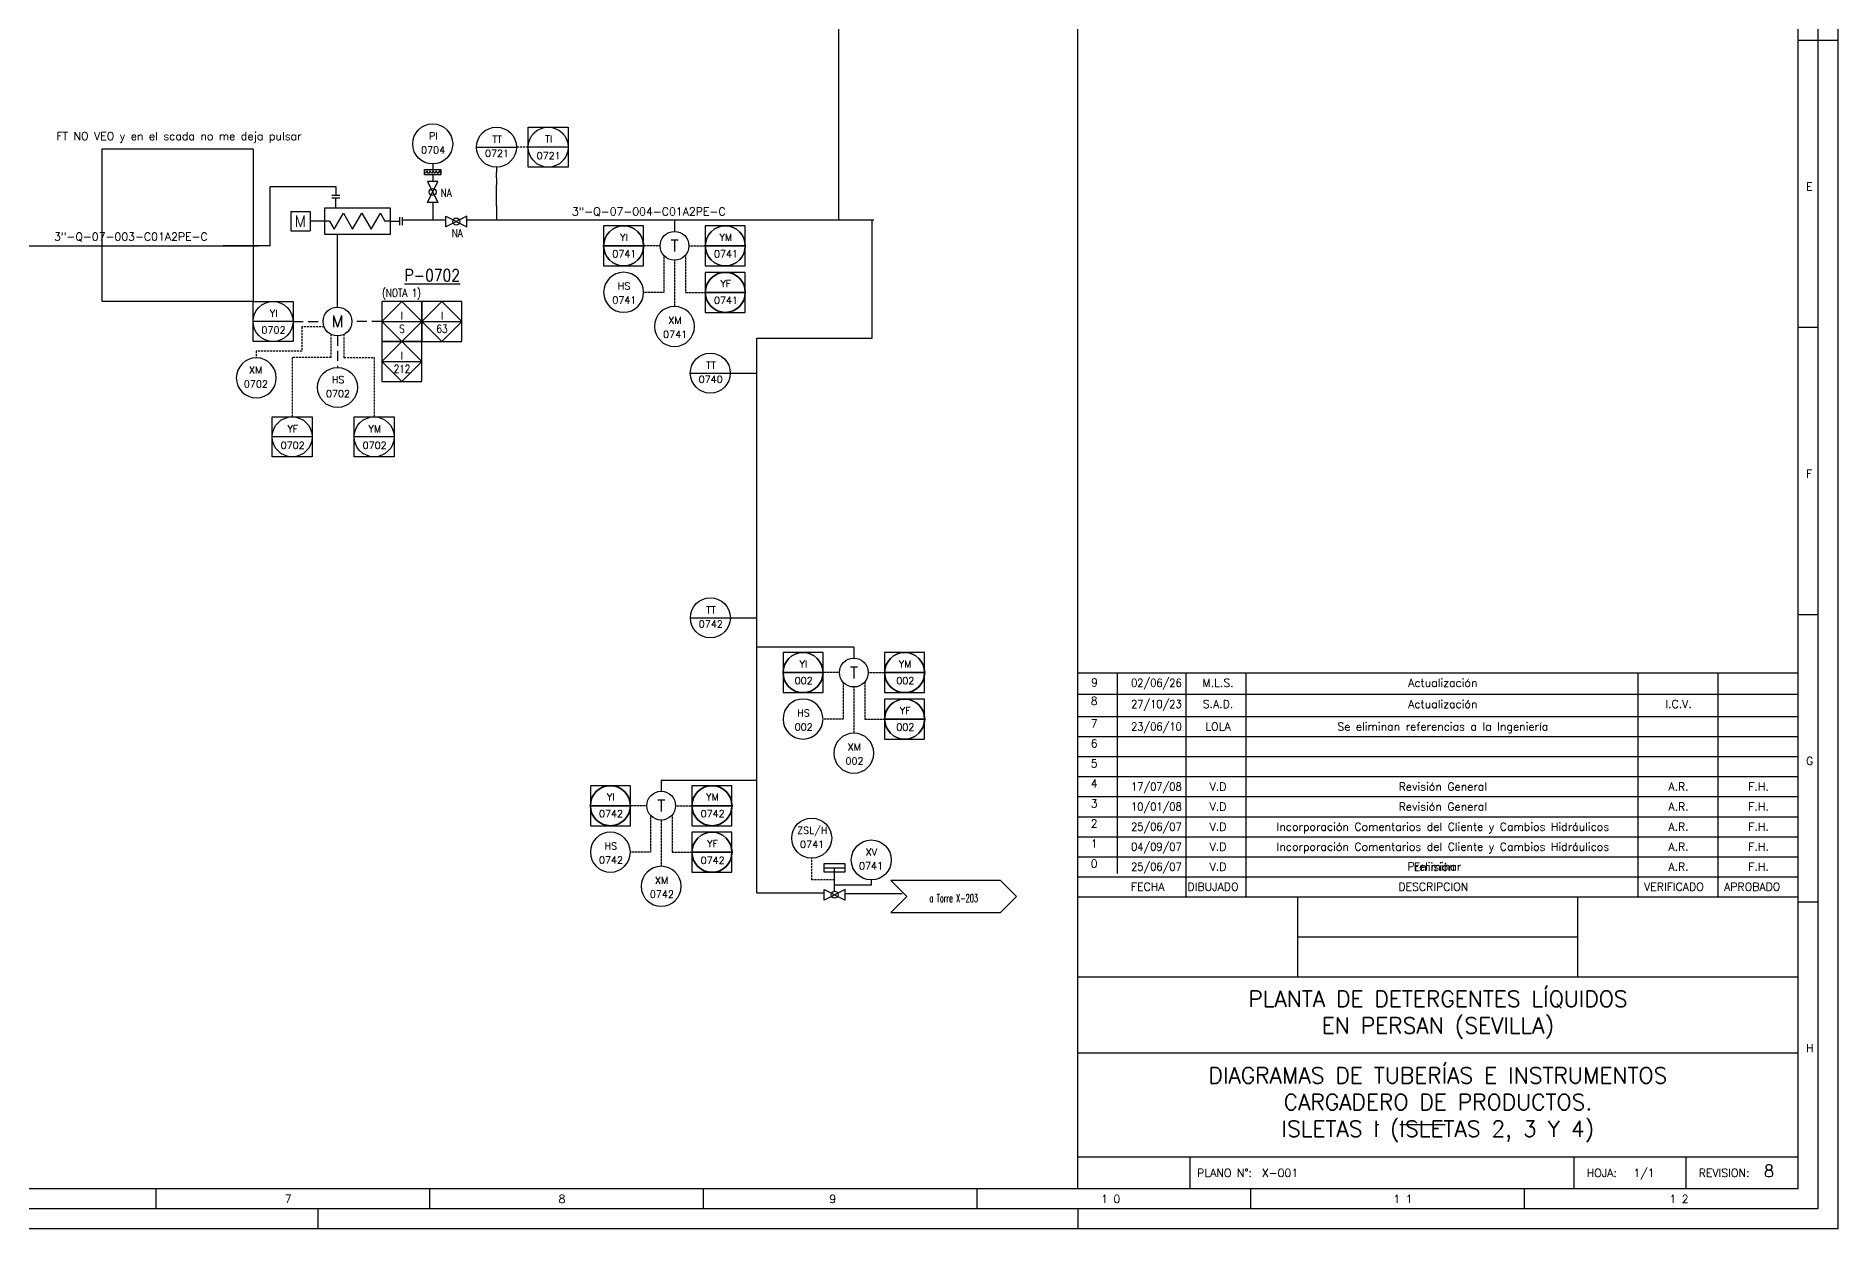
# Model space of a CAD drawing. Header units: millimetres. Extents: x 2166 to 3935, y 3919 to 4513.
# Drawn here: x 2556.4 to 3006.9, y 3919.2 to 4217.2 of the extents above; entities that cross this region are included whole.
import ezdxf
from ezdxf.enums import TextEntityAlignment as Align

# ---------------------------------------------------------------- set-up
doc = ezdxf.new("R2010")
doc.units = ezdxf.units.MM
doc.linetypes.add('TRAZOS', pattern=[0.75, 0.5, -0.25])
for name, color, linetype in [('CAJETIN', 1, 'Continuous'), ('EQUIPOS', 5, 'Continuous'), ('EQUIPOS 02', 1, 'Continuous'), ('FORMATO', 7, 'Continuous'), ('INSTRUMENTOS', 1, 'Continuous'), ('TEX', 7, 'Continuous'), ('TEX EQUIPOS', 6, 'Continuous'), ('TEXTO-INSTRUMENTACION', 7, 'Continuous'), ('TEXTO-VALVULAS Y ACCESORIOS', 7, 'Continuous'), ('TUBERIA', 5, 'Continuous'), ('TUBERÍA2', 1, 'TRAZOS'), ('VALVULAS Y ACCESORIOS', 1, 'Continuous')]:
    doc.layers.add(name, color=color, linetype=linetype)
doc.layers.add('TUBERÍA3', color=1, linetype='Continuous', true_color=0xff0000)
doc.styles.add('PY', font='ROMANS.shx')
doc.styles.add('PY1', font='ROMANS.shx', dxfattribs={"width": 0.8})
doc.styles.add('TXT', font='txt')
doc.linetypes.add('SEÑAL_MECANICA2', pattern='A,4.411183,["o",PY,S=4.130212,R=360,X=0,Y=-1.374288],0.588817,-0.374158,["",PY,S=2,R=360,X=0,Y=-0.688262],-2.183682', length=7.55784)

# ---------------------------------------------------------------- blocks, each defined once
blk = doc.blocks.new('MARCO-A1')
at = {"layer": 'FORMATO', "color": 5}
for p, q in [((831, 297), (836, 297)), ((831, 225.25), (836, 225.25)), ((831, 153.5), (836, 153.5)), ((831, 81.75), (836, 81.75)), ((420.5, 10), (420.5, 5)), ((488.92, 10), (488.92, 5)), ((557.33, 10), (557.33, 5)), ((625.75, 10), (625.75, 5)), ((694.17, 10), (694.17, 5)), ((762.58, 10), (762.58, 5))]:
    blk.add_line(p, q, dxfattribs=at)
at = {"layer": 'FORMATO', "color": 1, "linetype": 'Continuous'}
for p, q in [((836, 297), (841, 297)), ((461, 5), (461, 0)), ((651, 5), (651, 0))]:
    blk.add_line(p, q, dxfattribs=at)
at = {"layer": 'FORMATO', "color": 1}
blk.add_lwpolyline([(0, 594), (841, 594), (841, 0), (0, 0)], close=True, dxfattribs=at)
at = {"layer": 'FORMATO', "color": 5}
blk.add_lwpolyline([(5, 589), (836, 589), (836, 5), (5, 5)], close=True, dxfattribs=at)
at = {"layer": 'FORMATO', "color": 8, "linetype": 'Continuous'}
blk.add_lwpolyline([(10, 584), (831, 584), (831, 10), (10, 10)], close=True, dxfattribs=at)
at = {"layer": 'FORMATO', "color": 1, "style": 'PY'}
for s, p in [('E', (833, 259.42)), ('F', (833, 187.67)), ('G', (833, 115.92)), ('H', (833, 44.17)), ('7', (452.75, 6.5)), ('8', (521.17, 6.5)), ('9', (588.85, 6.5)), ('1 0', (656.77, 6.5)), ('1 1', (729.83, 6.5)), ('1 2', (798.88, 6.5))]:
    blk.add_text(s, height=2, dxfattribs=at).set_placement(p)
blk = doc.blocks.new('SEÑAL CIRCU MARCO')
at = {"color": 1, "linetype": 'Continuous', "ltscale": 0.5}
blk.add_line((5.7, 5.7), (-5.7, 5.7), dxfattribs=at)
at = {"color": 1, "flags": 128}
blk.add_lwpolyline([(5.7, 0), (-5.7, 0), (-5.7, 11.4), (5.7, 11.4)], close=True, dxfattribs=at)
at = {"color": 1}
blk.add_circle((0, 5.7), 5.7, dxfattribs=at)
at = {"style": 'PY'}
for tag, p in [('XXX', (0.18, 7.98)), ('YYY', (0.13, 3.24))]:
    blk.add_attdef(tag, text='', height=2, dxfattribs=at).set_placement(p, align=Align.MIDDLE)
blk = doc.blocks.new('SEÑAL CIR')
at = {"color": 1}
blk.add_circle((0, 5.7), 5.7, dxfattribs=at)
at = {"layer": 'INSTRUMENTOS', "linetype": 'Continuous', "style": 'PY', "flags": 4}
for p in [(0.18, 6.94), (0.13, 2.95)]:
    blk.add_attdef('---', text='', height=2, dxfattribs=at).set_placement(p, align=Align.CENTER)
blk = doc.blocks.new('VALV GLOB-V')
at = {"layer": 'INSTRUMENTOS', "color": 1, "flags": 128}
blk.add_lwpolyline([(5.7, -1.43), (5.7, 1.43), (0, -1.43), (0, 1.43)], close=True, dxfattribs=at)
at = {"layer": 'INSTRUMENTOS', "color": 1}
blk.add_circle((2.85, 0), 0.95, dxfattribs=at)
at = {"layer": 'INSTRUMENTOS', "color": 7, "linetype": 'SEÑAL_MECANICA2', "style": 'PY'}
blk.add_attdef('REF.', text='', height=2, dxfattribs=at).set_placement((3, -3.37), align=Align.MIDDLE)
blk = doc.blocks.new('DIAFRAGMA')
at = {"layer": 'INSTRUMENTOS', "color": 1, "ltscale": 0.1, "flags": 128}
blk.add_lwpolyline([(0, -2.25), (0, 2.25), (1.5, 2.25), (1.5, -2.25)], close=True, dxfattribs=at)
blk.add_lwpolyline([(0.46, -2.25), (1.12, -1.86), (0.38, -1.43), (1.12, -1), (0.38, -0.56), (1.12, -0.13), (0.38, 0.3), (1.12, 0.73), (0.38, 1.17), (1.12, 1.6), (0.38, 2.03), (0.75, 2.25)], dxfattribs=at)
blk = doc.blocks.new('SECUENCIA PROGRAMADA EN SISTEMA DE CONTROL PLC')
at = {"layer": 'INSTRUMENTOS'}
blk.add_line((-5, 5), (5, 5), dxfattribs=at)
at = {"layer": 'INSTRUMENTOS', "flags": 128}
for points in [[(0, 0), (-5, 5), (0, 10), (5, 5)], [(-5, 0), (5, 0), (5, 10), (-5, 10)]]:
    blk.add_lwpolyline(points, close=True, dxfattribs=at)
at = {"layer": 'TEXTO-INSTRUMENTACION', "linetype": 'Continuous', "style": 'PY1', "width": 0.8}
for tag, p in [('XXX', (0.01, 6.43)), ('YYY', (0.01, 3.17))]:
    blk.add_attdef(tag, text='', height=2, dxfattribs=at).set_placement(p, align=Align.MIDDLE_CENTER)
blk = doc.blocks.new('BOMBA VOLUMETRICA')
at = {"layer": 'EQUIPOS', "linetype": 'Continuous'}
for p, q in [((-11.27, -4.05), (-11.27, -8.85)), ((-11.27, -4.05), (-6.47, -4.05)), ((-6.47, -4.05), (-6.47, -8.85)), ((-0.45, -8.45), (1.86, -4.45)), ((0, -3.12), (0, -0.67)), ((1.86, -4.45), (4.17, -8.45)), ((4.17, -8.45), (6.48, -4.45)), ((6.48, -4.45), (8.79, -8.45)), ((8.79, -8.45), (11.1, -4.45)), ((11.1, -4.45), (12.25, -6.45)), ((-11.27, -8.85), (-6.47, -8.85)), ((-1.61, -6.45), (-6.47, -6.45)), ((-1.61, -6.45), (-0.45, -8.45)), ((13.52, -6.45), (12.25, -6.45)), ((13.52, -6.45), (15.97, -6.45))]:
    blk.add_line(p, q, dxfattribs=at)
at = {"layer": 'EQUIPOS', "linetype": 'Continuous', "flags": 128}
blk.add_lwpolyline([(-2.78, -3.12), (13.52, -3.12), (13.52, -9.79), (-2.78, -9.79)], close=True, dxfattribs=at)
at = {"layer": 'VALVULAS Y ACCESORIOS', "ltscale": 0.1}
for p, q in [((1, 0), (-1, 0)), ((1, -0.67), (-1, -0.67)), ((15.97, -7.45), (15.97, -5.45)), ((16.64, -7.45), (16.64, -5.45))]:
    blk.add_line(p, q, dxfattribs=at)
at = {"layer": 'EQUIPOS 02', "style": 'PY'}
blk.add_text('M', height=2.8, dxfattribs=at).set_placement((-8.87, -6.45), align=Align.MIDDLE)
at = {"layer": 'TEX EQUIPOS', "linetype": 'Continuous', "style": 'PY1', "width": 0.8}
blk.add_attdef('REF_EQUIPO', text='', height=3, dxfattribs=at).set_placement((2.35, -13.59), align=Align.MIDDLE_CENTER)
blk = doc.blocks.new('BANDERA DE FLUJO')
at = {"layer": 'TEX', "color": 1, "ltscale": 0.1, "flags": 128}
blk.add_lwpolyline([(-4, 4), (-31.46, 4), (-27.46, 0), (-31.46, -4), (-4, -4), (0, 0)], close=True, dxfattribs=at)
at = {"layer": 'TEX', "style": 'PY1', "width": 0.8}
for tag, p in [('ETIQUETA-LINEA-1', (-15.73, 0.61)), ('ETIQUETA-LINEA-2', (-15.73, -2.91))]:
    blk.add_attdef(tag, text='', height=2, dxfattribs=at).set_placement(p, align=Align.CENTER)

msp = doc.modelspace()

# ---------------------------------------------------------------- linework, layer by layer
at = {"color": 5}
for p, q in [((2757.05, 4245.75), (2757.05, 4171.27)), ((2614.98, 4164.79), (2614.98, 4179.6)), ((2614.98, 4179.6), (2631.34, 4179.6)), ((2631.34, 4179.6), (2631.34, 4177.4)), ((2765.48, 4141.77), (2765.48, 4171.27)), ((2736.61, 4003.18), (2736.61, 4141.77)), ((2736.61, 4141.77), (2765.48, 4141.77)), ((2758.7, 4003.03), (2772.92, 4003.03))]:
    msp.add_line(p, q, dxfattribs=at)
at = {"color": 1}
for p, q in [((2666.53, 4189.46), (2676.53, 4189.46)), ((2655.58, 4185.26), (2655.58, 4183.9)), ((2655.58, 4182.55), (2655.58, 4180.87)), ((2671.53, 4184.46), (2671.53, 4183.1)), ((2671.53, 4181.75), (2671.53, 4183.1)), ((2671.53, 4181.75), (2671.53, 4180.07)), ((2671.53, 4174.81), (2671.53, 4180.07)), ((2655.58, 4175.61), (2655.58, 4171.27)), ((2671.53, 4174.81), (2671.53, 4171.27)), ((2631.77, 4149.5), (2631.77, 4167.61)), ((2719.98, 4133), (2729.98, 4133)), ((2729.98, 4133), (2736.6, 4133)), ((2719.99, 4071.87), (2729.99, 4071.87)), ((2729.99, 4071.87), (2736.61, 4071.87)), ((2760.86, 4064.55), (2736.61, 4064.55)), ((2712.7, 4031.29), (2736.61, 4031.29))]:
    msp.add_line(p, q, dxfattribs=at)
at = {"color": 5, "linetype": 'ByBlock'}
msp.add_line((2736.61, 4003.18), (2753.38, 4003.18), dxfattribs=at)
at = {"color": 2}
msp.add_lwpolyline([(2572.98, 4189.04), (2610.67, 4189.04), (2610.67, 4150.9), (2572.98, 4150.9)], close=True, dxfattribs=at)
at = {"color": 1}
for centre in [(2716.03, 4164.81), (2631.78, 4145.9), (2760.86, 4058.19), (2712.7, 4024.93)]:
    msp.add_circle(centre, 3.6, dxfattribs=at)
at = {"layer": 'CAJETIN', "color": 8, "linetype": 'Continuous'}
for p, q in [((2816.87, 3929.19), (2816.87, 4503.19)), ((2816.87, 4002.19), (2996.87, 4002.19)), ((2871.87, 3982.19), (2871.87, 4002.19)), ((2941.87, 3982.19), (2941.87, 4002.19)), ((2871.87, 3992.19), (2941.87, 3992.19)), ((2816.87, 3982.19), (2996.87, 3982.19)), ((2816.87, 3963.19), (2996.87, 3963.19)), ((2816.87, 3937.19), (2996.87, 3937.19)), ((2844.87, 3937.19), (2844.87, 3929.19))]:
    msp.add_line(p, q, dxfattribs=at)
at = {"layer": 'CAJETIN', "color": 1}
for p, q in [((2816.87, 4058.12), (2996.87, 4058.12)), ((2826.69, 4058.09), (2826.69, 4028.1)), ((2843.87, 4058.12), (2843.87, 4033.12)), ((2858.87, 4058.12), (2858.87, 4033.12)), ((2956.87, 4058.12), (2956.87, 4033.12)), ((2976.87, 4058.12), (2976.87, 4033.12)), ((2816.87, 4052.83), (2996.87, 4052.83)), ((2843.87, 4052.83), (2843.87, 4027.83)), ((2858.87, 4052.83), (2858.87, 4027.83)), ((2956.87, 4052.83), (2956.87, 4027.83)), ((2976.87, 4052.83), (2976.87, 4027.83)), ((2816.87, 4047.19), (2996.87, 4047.19)), ((2843.87, 4047.19), (2843.87, 4022.19)), ((2858.87, 4047.19), (2858.87, 4022.19)), ((2956.87, 4047.19), (2956.87, 4022.19)), ((2976.87, 4047.19), (2976.87, 4022.19)), ((2816.87, 4042.19), (2996.87, 4042.19)), ((2816.87, 4037.19), (2996.87, 4037.19)), ((2816.87, 4032.19), (2996.87, 4032.19)), ((2826.68, 4032.98), (2826.68, 4007.98)), ((2843.87, 4032.19), (2843.87, 4007.19)), ((2858.87, 4032.19), (2858.87, 4007.19)), ((2956.87, 4032.19), (2956.87, 4007.19)), ((2976.87, 4032.19), (2976.87, 4007.19)), ((2816.87, 4027.19), (2996.87, 4027.19)), ((2816.87, 4022.19), (2996.87, 4022.19)), ((2816.87, 4017.19), (2996.87, 4017.19)), ((2816.87, 4012.19), (2996.87, 4012.19)), ((2816.87, 4012.19), (2996.87, 4012.19))]:
    msp.add_line(p, q, dxfattribs=at)
at = {"layer": 'CAJETIN', "color": 5}
for p, q in [((2816.87, 4007.19), (2996.87, 4007.19)), ((2843.87, 4007.19), (2843.87, 4002.19)), ((2858.87, 4007.19), (2858.87, 4002.19)), ((2956.87, 4007.19), (2956.87, 4002.19)), ((2976.87, 4007.19), (2976.87, 4002.19))]:
    msp.add_line(p, q, dxfattribs=at)
at = {"layer": 'CAJETIN', "color": 8}
for p, q in [((2940.87, 3937.19), (2940.87, 3929.19)), ((2968.87, 3937.19), (2968.87, 3929.19))]:
    msp.add_line(p, q, dxfattribs=at)
at = {"layer": 'EQUIPOS'}
msp.add_line((2498.57, 4164.81), (2612, 4164.79), dxfattribs=at)
at = {"layer": 'TUBERIA', "color": 5, "linetype": 'Continuous'}
for p, q in [((2648.16, 4171.27), (2658.85, 4171.27)), ((2664.12, 4171.27), (2751.39, 4171.27)), ((2751.39, 4171.27), (2765.89, 4171.27)), ((2614.98, 4164.79), (2603.21, 4164.79)), ((2603.21, 4164.79), (2612, 4164.79)), ((2891.71, 3945.26), (2892.06, 3945.26)), ((2897.32, 3945.26), (2908.7, 3945.26))]:
    msp.add_line(p, q, dxfattribs=at)
at = {"layer": 'TUBERIA', "color": 1, "linetype": 'TRAZOS', "ltscale": 5}
for p, q in [((2620.67, 4145.9), (2628.18, 4145.9)), ((2642.89, 4145.9), (2635.38, 4145.9)), ((2631.78, 4142.3), (2631.78, 4134.42))]:
    msp.add_line(p, q, dxfattribs=at)
at = {"layer": 'TUBERÍA2'}
for points in [[(2679.46, 4189.46), (2676.53, 4189.46)], [(2628.45, 4144.54), (2622.85, 4144.54), (2622.85, 4138.48), (2611.49, 4138.48), (2611.49, 4136.81)], [(2630.16, 4142.69), (2630.16, 4136.94), (2620.45, 4136.94), (2620.45, 4122.08)], [(2633.41, 4142.69), (2633.41, 4136.94), (2640.94, 4136.94), (2640.94, 4122.08)], [(2756.01, 4006.42), (2750.32, 4006.42), (2750.32, 4011.76)]]:
    msp.add_lwpolyline(points, dxfattribs=at)
at = {"layer": 'TUBERÍA2', "ltscale": 0.5}
for points in [[(2712.43, 4164.81), (2708.32, 4164.81)], [(2713.32, 4162.43), (2713.32, 4153.17), (2708.32, 4153.17)], [(2718.74, 4162.43), (2718.74, 4153.17), (2723.74, 4153.17)], [(2719.63, 4164.81), (2723.74, 4164.81)], [(2716.03, 4161.21), (2716.03, 4149.66)], [(2757.26, 4058.19), (2753.16, 4058.19)], [(2758.16, 4055.82), (2758.16, 4046.56), (2753.16, 4046.56)], [(2760.86, 4054.6), (2760.86, 4043.05)], [(2763.57, 4055.82), (2763.57, 4046.56), (2768.57, 4046.56)], [(2764.46, 4058.19), (2768.57, 4058.19)], [(2709.1, 4024.93), (2705, 4024.93)], [(2710, 4022.56), (2710, 4013.3), (2705, 4013.3)], [(2715.41, 4022.56), (2715.41, 4013.3), (2720.41, 4013.3)], [(2716.3, 4024.93), (2720.41, 4024.93)], [(2712.7, 4021.33), (2712.7, 4009.79)]]:
    msp.add_lwpolyline(points, dxfattribs=at)
at = {"layer": 'TUBERÍA3'}
for points in [[(2716.03, 4171.17), (2716.03, 4168.41)], [(2698.32, 4164.8), (2708.32, 4164.81)], [(2723.74, 4164.8), (2733.73, 4164.81)], [(2723.74, 4153.17), (2733.73, 4153.17)], [(2760.86, 4064.55), (2760.86, 4061.79)], [(2743.16, 4058.19), (2753.16, 4058.19)], [(2768.57, 4058.19), (2778.57, 4058.19)], [(2768.57, 4046.55), (2778.57, 4046.56)], [(2712.7, 4031.29), (2712.7, 4028.53)], [(2695, 4024.93), (2705, 4024.93)], [(2720.41, 4024.93), (2730.41, 4024.93)], [(2720.41, 4013.29), (2730.41, 4013.3)], [(2756.01, 4005.19), (2765.31, 4005.19)], [(2765.31, 4005.19), (2765.31, 4006.3)]]:
    msp.add_lwpolyline(points, dxfattribs=at)
for centre in [(2684.45, 4189.45), (2703.32, 4164.8), (2728.73, 4164.8), (2728.73, 4153.17), (2748.16, 4058.19), (2773.57, 4058.19), (2773.57, 4046.56), (2700, 4024.93), (2725.41, 4024.93), (2725.41, 4013.3)]:
    msp.add_circle(centre, 5, dxfattribs=at)
at = {"layer": 'VALVULAS Y ACCESORIOS'}
for p, q in [((2753.34, 4009.44), (2758.68, 4009.44)), ((2756.01, 4003.63), (2756.01, 4009.44))]:
    msp.add_line(p, q, dxfattribs=at)
at = {"layer": 'VALVULAS Y ACCESORIOS', "flags": 128}
msp.add_lwpolyline([(2753.34, 4010.44), (2753.34, 4008.44), (2758.68, 4008.44), (2758.68, 4010.44)], close=True, dxfattribs=at)

# ---------------------------------------------------------------- block references
msp.add_blockref('MARCO-A1', (2165.87, 3919.19))
at = {"linetype": 'Continuous'}
ref = msp.add_blockref('SEÑAL CIR', (2655.58, 4185.26), dxfattribs=dict(at, xscale=0.8770999999999276, yscale=0.8770999999999276, zscale=0.8770999999999276))
ref.add_attrib('---', 'PI', dxfattribs={"layer": 'INSTRUMENTOS', "color": 7, "linetype": 'Continuous', "height": 1.754, "style": 'PY'}).set_placement((2655.74, 4191.34), align=Align.CENTER)
ref.add_attrib('---', '0704', dxfattribs={"layer": 'INSTRUMENTOS', "color": 7, "linetype": 'Continuous', "height": 1.754, "style": 'PY'}).set_placement((2655.69, 4187.84), align=Align.CENTER)
ref = msp.add_blockref('SEÑAL CIR', (2671.53, 4184.46), dxfattribs=dict(at, xscale=0.8770999999999276, yscale=0.8770999999999276, zscale=0.8770999999999276))
ref.add_attrib('---', 'TT', dxfattribs={"layer": 'INSTRUMENTOS', "color": 7, "linetype": 'Continuous', "height": 1.754, "style": 'PY'}).set_placement((2671.69, 4190.54), align=Align.CENTER)
ref.add_attrib('---', '0721', dxfattribs={"layer": 'INSTRUMENTOS', "color": 7, "linetype": 'Continuous', "height": 1.754, "style": 'PY'}).set_placement((2671.64, 4187.04), align=Align.CENTER)
for p, xscale, yscale, zscale, values in [((2684.45, 4184.46), 0.8771000000000413, 0.8771000000000413, 0.8771000000000413, {'XXX': 'TI', 'YYY': '0721'}), ((2615.67, 4140.9), 0.8770999999999276, 0.8770999999999276, 0.8770999999999276, {'XXX': 'YI', 'YYY': '0702'}), ((2620.45, 4112.08), 0.8771000000000413, 0.8771000000000413, 0.8771000000000413, {'XXX': 'YF', 'YYY': '0702'}), ((2640.94, 4112.08), 0.8771000000000413, 0.8771000000000413, 0.8771000000000413, {'XXX': 'YM', 'YYY': '0702'})]:
    msp.add_blockref('SEÑAL CIRCU MARCO', p, dxfattribs=dict(xscale=xscale, yscale=yscale, zscale=zscale)).add_auto_attribs(values)
at = {"color": 1, "linetype": 'Continuous', "xscale": 0.900000000000091, "yscale": 0.900000000000091, "zscale": 0.900000000000091, "rotation": 90}
msp.add_blockref('DIAFRAGMA', (2655.58, 4182.55), dxfattribs=at)
at = {"linetype": 'Continuous', "xscale": 0.9232631578947803, "yscale": 0.9232631578947803, "zscale": 0.9232631578947803, "rotation": 90}
msp.add_blockref('VALV GLOB-V', (2655.58, 4175.61), dxfattribs=at)
at = {"linetype": 'Continuous'}
msp.add_blockref('BOMBA VOLUMETRICA', (2631.4, 4177.4), dxfattribs=at)
at = {"linetype": 'Continuous', "xscale": 0.9232631578945529, "yscale": 0.9232631578945529, "zscale": 0.9232631578945529}
for p in [(2658.85, 4170.87), (2753.41, 4002.68)]:
    msp.add_blockref('VALV GLOB-V', p, dxfattribs=at)
ref = msp.add_blockref('SEÑAL CIRCU MARCO', (2703.32, 4169.8), dxfattribs=dict(xscale=-0.8771000000000413, yscale=0.8771000000000413, zscale=0.8771000000000413, rotation=180))
ref.add_attrib('XXX', '0741', dxfattribs={"height": 1.754, "style": 'PY'}).set_placement((2703.48, 4162.8), align=Align.MIDDLE)
ref.add_attrib('YYY', 'YI', dxfattribs={"height": 1.754, "style": 'PY'}).set_placement((2703.43, 4166.96), align=Align.MIDDLE)
ref = msp.add_blockref('SEÑAL CIRCU MARCO', (2728.73, 4169.8), dxfattribs=dict(xscale=-0.8771000000000413, yscale=0.8771000000000413, zscale=0.8771000000000413, rotation=180))
ref.add_attrib('XXX', '0741', dxfattribs={"height": 1.754, "style": 'PY'}).set_placement((2728.89, 4162.8), align=Align.MIDDLE)
ref.add_attrib('YYY', 'YM', dxfattribs={"height": 1.754, "style": 'PY'}).set_placement((2728.85, 4166.96), align=Align.MIDDLE)
at = {"linetype": 'Continuous'}
ref = msp.add_blockref('SEÑAL CIR', (2703.32, 4158.19), dxfattribs=dict(at, xscale=-0.8771000000000413, yscale=0.8771000000000413, zscale=0.8771000000000413, rotation=180))
ref.add_attrib('---', '0741', dxfattribs={"layer": 'INSTRUMENTOS', "color": 7, "linetype": 'Continuous', "height": 1.754, "style": 'PY'}).set_placement((2703.48, 4150.35), align=Align.CENTER)
ref.add_attrib('---', 'HS', dxfattribs={"layer": 'INSTRUMENTOS', "color": 7, "linetype": 'Continuous', "height": 1.754, "style": 'PY'}).set_placement((2703.43, 4153.85), align=Align.CENTER)
ref = msp.add_blockref('SEÑAL CIRCU MARCO', (2728.73, 4158.17), dxfattribs=dict(xscale=-0.8771000000000413, yscale=0.8771000000000413, zscale=0.8771000000000413, rotation=180))
ref.add_attrib('XXX', '0741', dxfattribs={"height": 1.754, "style": 'PY'}).set_placement((2728.89, 4151.17), align=Align.MIDDLE)
ref.add_attrib('YYY', 'YF', dxfattribs={"height": 1.754, "style": 'PY'}).set_placement((2728.85, 4155.33), align=Align.MIDDLE)
ref = msp.add_blockref('SECUENCIA PROGRAMADA EN SISTEMA DE CONTROL PLC', (2647.89, 4140.89), dxfattribs=dict(xscale=1.001089596937504, yscale=1.001089596937504, zscale=1.001089596937504))
ref.add_attrib('XXX', 'I', dxfattribs={"layer": 'TEXTO-INSTRUMENTACION', "linetype": 'Continuous', "height": 2, "style": 'TXT'}).set_placement((2647.9, 4147.34), align=Align.MIDDLE_CENTER)
ref.add_attrib('YYY', 'S', dxfattribs={"layer": 'TEXTO-INSTRUMENTACION', "linetype": 'Continuous', "height": 2, "style": 'PY1', "width": 0.8}).set_placement((2647.9, 4144.07), align=Align.MIDDLE_CENTER)
ref = msp.add_blockref('SECUENCIA PROGRAMADA EN SISTEMA DE CONTROL PLC', (2657.9, 4140.89), dxfattribs=dict(xscale=1.001089596937504, yscale=1.001089596937504, zscale=1.001089596937504))
ref.add_attrib('XXX', 'I', dxfattribs={"layer": 'TEXTO-INSTRUMENTACION', "linetype": 'Continuous', "height": 2, "style": 'TXT'}).set_placement((2657.91, 4147.34), align=Align.MIDDLE_CENTER)
ref.add_attrib('YYY', '63', dxfattribs={"layer": 'TEXTO-INSTRUMENTACION', "linetype": 'Continuous', "height": 2.002, "style": 'PY1', "width": 0.8}).set_placement((2657.91, 4144.07), align=Align.MIDDLE_CENTER)
ref = msp.add_blockref('SEÑAL CIR', (2716.03, 4149.66), dxfattribs=dict(at, xscale=-0.8771000000000413, yscale=0.8771000000000413, zscale=0.8771000000000413, rotation=180))
ref.add_attrib('---', '0741', dxfattribs={"layer": 'INSTRUMENTOS', "color": 7, "linetype": 'Continuous', "height": 1.754, "style": 'PY'}).set_placement((2716.19, 4141.82), align=Align.CENTER)
ref.add_attrib('---', 'XM', dxfattribs={"layer": 'INSTRUMENTOS', "color": 7, "linetype": 'Continuous', "height": 1.754, "style": 'PY'}).set_placement((2716.14, 4145.32), align=Align.CENTER)
ref = msp.add_blockref('SECUENCIA PROGRAMADA EN SISTEMA DE CONTROL PLC', (2647.89, 4130.88), dxfattribs=dict(xscale=1.001089596937504, yscale=1.001089596937504, zscale=1.001089596937504))
ref.add_attrib('XXX', 'I', dxfattribs={"layer": 'TEXTO-INSTRUMENTACION', "linetype": 'Continuous', "height": 2, "style": 'TXT'}).set_placement((2647.9, 4137.32), align=Align.MIDDLE_CENTER)
ref.add_attrib('YYY', '212', dxfattribs={"layer": 'TEXTO-INSTRUMENTACION', "linetype": 'Continuous', "height": 2.002, "style": 'PY1', "width": 0.8}).set_placement((2647.9, 4134.06), align=Align.MIDDLE_CENTER)
ref = msp.add_blockref('SEÑAL CIR', (2611.49, 4126.81), dxfattribs=dict(at, xscale=-0.8771000000000413, yscale=0.8771000000000413, zscale=0.8771000000000413))
ref.add_attrib('---', 'XM', dxfattribs={"layer": 'INSTRUMENTOS', "color": 7, "linetype": 'Continuous', "height": 1.754, "style": 'PY'}).set_placement((2611.33, 4132.89), align=Align.CENTER)
ref.add_attrib('---', '0702', dxfattribs={"layer": 'INSTRUMENTOS', "color": 7, "linetype": 'Continuous', "height": 1.754, "style": 'PY'}).set_placement((2611.38, 4129.39), align=Align.CENTER)
ref = msp.add_blockref('SEÑAL CIR', (2724.98, 4128), dxfattribs=dict(at, xscale=0.8770999999999276, yscale=0.8770999999999276, zscale=0.8770999999999276))
ref.add_attrib('---', 'TT', dxfattribs={"layer": 'INSTRUMENTOS', "color": 7, "linetype": 'Continuous', "height": 1.754, "style": 'PY'}).set_placement((2725.14, 4134.09), align=Align.CENTER)
ref.add_attrib('---', '0740', dxfattribs={"layer": 'INSTRUMENTOS', "color": 7, "linetype": 'Continuous', "height": 1.754, "style": 'PY'}).set_placement((2725.09, 4130.59), align=Align.CENTER)
ref = msp.add_blockref('SEÑAL CIR', (2631.78, 4124.42), dxfattribs=dict(at, xscale=0.8770999999999276, yscale=0.8770999999999276, zscale=0.8770999999999276))
ref.add_attrib('---', 'HS', dxfattribs={"layer": 'INSTRUMENTOS', "color": 7, "linetype": 'Continuous', "height": 1.754, "style": 'PY'}).set_placement((2631.94, 4130.5), align=Align.CENTER)
ref.add_attrib('---', '0702', dxfattribs={"layer": 'INSTRUMENTOS', "color": 7, "linetype": 'Continuous', "height": 1.754, "style": 'PY'}).set_placement((2631.89, 4127.01), align=Align.CENTER)
ref = msp.add_blockref('SEÑAL CIR', (2724.99, 4066.87), dxfattribs=dict(at, xscale=0.8770999999999276, yscale=0.8770999999999276, zscale=0.8770999999999276))
ref.add_attrib('---', 'TT', dxfattribs={"layer": 'INSTRUMENTOS', "color": 7, "linetype": 'Continuous', "height": 1.754, "style": 'PY'}).set_placement((2725.15, 4072.95), align=Align.CENTER)
ref.add_attrib('---', '0742', dxfattribs={"layer": 'INSTRUMENTOS', "color": 7, "linetype": 'Continuous', "height": 1.754, "style": 'PY'}).set_placement((2725.1, 4069.46), align=Align.CENTER)
ref = msp.add_blockref('SEÑAL CIRCU MARCO', (2748.15, 4063.19), dxfattribs=dict(xscale=-0.8771000000000413, yscale=0.8771000000000413, zscale=0.8771000000000413, rotation=180))
ref.add_attrib('XXX', '002', dxfattribs={"height": 1.754, "style": 'PY'}).set_placement((2748.32, 4056.19), align=Align.MIDDLE)
ref.add_attrib('YYY', 'YI', dxfattribs={"height": 1.754, "style": 'PY'}).set_placement((2748.27, 4060.35), align=Align.MIDDLE)
ref = msp.add_blockref('SEÑAL CIRCU MARCO', (2773.56, 4063.19), dxfattribs=dict(xscale=-0.8771000000000413, yscale=0.8771000000000413, zscale=0.8771000000000413, rotation=180))
ref.add_attrib('XXX', '002', dxfattribs={"height": 1.754, "style": 'PY'}).set_placement((2773.73, 4056.19), align=Align.MIDDLE)
ref.add_attrib('YYY', 'YM', dxfattribs={"height": 1.754, "style": 'PY'}).set_placement((2773.68, 4060.35), align=Align.MIDDLE)
ref = msp.add_blockref('SEÑAL CIR', (2748.16, 4051.58), dxfattribs=dict(at, xscale=-0.8771000000000413, yscale=0.8771000000000413, zscale=0.8771000000000413, rotation=180))
ref.add_attrib('---', '002', dxfattribs={"layer": 'INSTRUMENTOS', "color": 7, "linetype": 'Continuous', "height": 1.754, "style": 'PY'}).set_placement((2748.32, 4043.74), align=Align.CENTER)
ref.add_attrib('---', 'HS', dxfattribs={"layer": 'INSTRUMENTOS', "color": 7, "linetype": 'Continuous', "height": 1.754, "style": 'PY'}).set_placement((2748.27, 4047.24), align=Align.CENTER)
ref = msp.add_blockref('SEÑAL CIRCU MARCO', (2773.56, 4051.56), dxfattribs=dict(xscale=-0.8771000000000413, yscale=0.8771000000000413, zscale=0.8771000000000413, rotation=180))
ref.add_attrib('XXX', '002', dxfattribs={"height": 1.754, "style": 'PY'}).set_placement((2773.73, 4044.55), align=Align.MIDDLE)
ref.add_attrib('YYY', 'YF', dxfattribs={"height": 1.754, "style": 'PY'}).set_placement((2773.68, 4048.71), align=Align.MIDDLE)
ref = msp.add_blockref('SEÑAL CIR', (2760.86, 4043.05), dxfattribs=dict(at, xscale=-0.8771000000000413, yscale=0.8771000000000413, zscale=0.8771000000000413, rotation=180))
ref.add_attrib('---', '002', dxfattribs={"layer": 'INSTRUMENTOS', "color": 7, "linetype": 'Continuous', "height": 1.754, "style": 'PY'}).set_placement((2761.02, 4035.21), align=Align.CENTER)
ref.add_attrib('---', 'XM', dxfattribs={"layer": 'INSTRUMENTOS', "color": 7, "linetype": 'Continuous', "height": 1.754, "style": 'PY'}).set_placement((2760.97, 4038.7), align=Align.CENTER)
ref = msp.add_blockref('SEÑAL CIRCU MARCO', (2699.99, 4029.93), dxfattribs=dict(xscale=-0.8771000000000413, yscale=0.8771000000000413, zscale=0.8771000000000413, rotation=180))
ref.add_attrib('XXX', '0742', dxfattribs={"height": 1.754, "style": 'PY'}).set_placement((2700.15, 4022.93), align=Align.MIDDLE)
ref.add_attrib('YYY', 'YI', dxfattribs={"height": 1.754, "style": 'PY'}).set_placement((2700.11, 4027.09), align=Align.MIDDLE)
ref = msp.add_blockref('SEÑAL CIRCU MARCO', (2725.4, 4029.93), dxfattribs=dict(xscale=-0.8771000000000413, yscale=0.8771000000000413, zscale=0.8771000000000413, rotation=180))
ref.add_attrib('XXX', '0742', dxfattribs={"height": 1.754, "style": 'PY'}).set_placement((2725.57, 4022.93), align=Align.MIDDLE)
ref.add_attrib('YYY', 'YM', dxfattribs={"height": 1.754, "style": 'PY'}).set_placement((2725.52, 4027.09), align=Align.MIDDLE)
ref = msp.add_blockref('SEÑAL CIR', (2700, 4018.32), dxfattribs=dict(at, xscale=-0.8771000000000413, yscale=0.8771000000000413, zscale=0.8771000000000413, rotation=180))
ref.add_attrib('---', '0742', dxfattribs={"layer": 'INSTRUMENTOS', "color": 7, "linetype": 'Continuous', "height": 1.754, "style": 'PY'}).set_placement((2700.15, 4010.48), align=Align.CENTER)
ref.add_attrib('---', 'HS', dxfattribs={"layer": 'INSTRUMENTOS', "color": 7, "linetype": 'Continuous', "height": 1.754, "style": 'PY'}).set_placement((2700.11, 4013.98), align=Align.CENTER)
ref = msp.add_blockref('SEÑAL CIRCU MARCO', (2725.4, 4018.3), dxfattribs=dict(xscale=-0.8771000000000413, yscale=0.8771000000000413, zscale=0.8771000000000413, rotation=180))
ref.add_attrib('XXX', '0742', dxfattribs={"height": 1.754, "style": 'PY'}).set_placement((2725.57, 4011.29), align=Align.MIDDLE)
ref.add_attrib('YYY', 'YF', dxfattribs={"height": 1.754, "style": 'PY'}).set_placement((2725.52, 4015.45), align=Align.MIDDLE)
ref = msp.add_blockref('SEÑAL CIR', (2750.32, 4011.83), dxfattribs=dict(at, xscale=0.8771000000000413, yscale=0.8771000000000413, zscale=0.8771000000000413))
ref.add_attrib('---', 'ZSL/H', dxfattribs={"layer": 'INSTRUMENTOS', "color": 7, "linetype": 'Continuous', "height": 1.754, "style": 'PY'}).set_placement((2750.48, 4017.91), align=Align.CENTER)
ref.add_attrib('---', '0741', dxfattribs={"layer": 'INSTRUMENTOS', "color": 7, "linetype": 'Continuous', "height": 1.754, "style": 'PY'}).set_placement((2750.43, 4014.41), align=Align.CENTER)
ref = msp.add_blockref('SEÑAL CIR', (2765.23, 4006.37), dxfattribs=dict(at, xscale=0.8770999999999276, yscale=0.8770999999999276, zscale=0.8770999999999276))
ref.add_attrib('---', 'XV', dxfattribs={"layer": 'INSTRUMENTOS', "color": 7, "linetype": 'Continuous', "height": 1.754, "style": 'PY'}).set_placement((2765.23, 4012.52), align=Align.CENTER)
ref.add_attrib('---', '0741', dxfattribs={"layer": 'INSTRUMENTOS', "color": 7, "linetype": 'Continuous', "height": 1.754, "style": 'PY'}).set_placement((2765.16, 4009.03), align=Align.CENTER)
ref = msp.add_blockref('SEÑAL CIR', (2712.7, 4009.79), dxfattribs=dict(at, xscale=-0.8771000000000413, yscale=0.8771000000000413, zscale=0.8771000000000413, rotation=180))
ref.add_attrib('---', '0742', dxfattribs={"layer": 'INSTRUMENTOS', "color": 7, "linetype": 'Continuous', "height": 1.754, "style": 'PY'}).set_placement((2712.86, 4001.95), align=Align.CENTER)
ref.add_attrib('---', 'XM', dxfattribs={"layer": 'INSTRUMENTOS', "color": 7, "linetype": 'Continuous', "height": 1.754, "style": 'PY'}).set_placement((2712.81, 4005.44), align=Align.CENTER)
ref = msp.add_blockref('BANDERA DE FLUJO', (2801.55, 4002.24))
ref.add_attrib('ETIQUETA-LINEA-1', 'a Torre X-203', dxfattribs={"layer": 'TEX', "height": 2, "style": 'PY1', "width": 0.6}).set_placement((2785.82, 4002.84), align=Align.TOP_CENTER)

# ---------------------------------------------------------------- texts
at = {"color": 7, "style": 'PY'}
for s, p in [('T', (2716.03, 4164.81)), ('M', (2631.78, 4145.9)), ('T', (2760.87, 4058.19)), ('T', (2712.71, 4024.93))]:
    msp.add_text(s, height=2.92, dxfattribs=at).set_placement(p, align=Align.MIDDLE)
at = {"layer": 'CAJETIN', "color": 1, "style": 'PY'}
for s, p in [('9', (2821.04, 4054.71)), ('M.L.S.', (2851.89, 4054.62)), ('Actualización', (2908.1, 4054.62)), ('8', (2820.91, 4050.12)), ('S.A.D.', (2851.89, 4049.33)), ('Actualización', (2908.1, 4049.33)), ('I.C.V.', (2967.02, 4049.33)), ('7', (2820.91, 4044.48)), ('LOLA', (2851.89, 4043.69)), ('Se eliminan referencias a la Ingeniería', (2908.1, 4043.69)), ('6', (2820.91, 4039.48)), ('5', (2820.91, 4034.48)), ('4', (2820.91, 4029.48)), ('V.D', (2851.89, 4028.69)), ('Revisión General', (2908.1, 4028.69)), ('A.R.', (2967.02, 4028.69)), ('F.H.', (2987.02, 4028.69)), ('3', (2820.91, 4024.48)), ('V.D', (2851.89, 4023.69)), ('Revisión General', (2908.1, 4023.69)), ('A.R.', (2967.02, 4023.69)), ('F.H.', (2987.02, 4023.69)), ('2', (2820.91, 4019.48)), ('V.D', (2851.89, 4018.69)), ('Incorporación Comentarios del Cliente y Cambios Hidráulicos', (2908.1, 4018.69)), ('A.R.', (2967.02, 4018.69)), ('F.H.', (2987.02, 4018.69)), ('1', (2820.91, 4014.48)), ('V.D', (2851.89, 4013.69)), ('Incorporación Comentarios del Cliente y Cambios Hidráulicos', (2908.1, 4013.69)), ('A.R.', (2967.02, 4013.69)), ('F.H.', (2987.02, 4013.69)), ('0', (2820.91, 4009.48)), ('V.D', (2851.89, 4008.69)), ('Preliminar', (2905.95, 4008.73)), ('Emisión', (2905.95, 4008.69)), ('A.R.', (2967.02, 4008.69)), ('F.H.', (2987.02, 4008.69))]:
    msp.add_text(s, height=2, dxfattribs=at).set_placement(p, align=Align.CENTER)
at = {"layer": 'CAJETIN', "color": 1, "style": 'PY', "width": 0.9}
for s, p in [('02/06/26', (2836.49, 4054.62)), ('27/10/23', (2836.49, 4049.33)), ('23/06/10', (2836.49, 4043.69)), ('17/07/08', (2836.49, 4028.69)), ('10/01/08', (2836.49, 4023.69)), ('25/06/07', (2836.49, 4018.69)), ('04/09/07', (2836.49, 4013.69)), ('25/06/07', (2836.49, 4008.69))]:
    msp.add_text(s, height=2, dxfattribs=at).set_placement(p, align=Align.CENTER)
at = {"layer": 'CAJETIN', "color": 1, "style": 'PY'}
for s, p in [('FECHA', (2830.11, 4003.69)), ('DIBUJADO', (2844.26, 4003.69)), ('DESCRIPCION', (2896.97, 4003.69)), ('VERIFICADO', (2958.4, 4003.69)), ('APROBADO', (2978.4, 4003.69)), ('PLANO N%%D:', (2846.68, 3932.19)), ('X-001', (2862.85, 3932.19)), ('HOJA:', (2944.04, 3932.19)), ('1/1', (2955.72, 3932.19)), ('REVISION:', (2972.04, 3932.19))]:
    msp.add_text(s, height=2, dxfattribs=at).set_placement(p)
at = {"layer": 'CAJETIN', "color": 6, "style": 'PY'}
msp.add_text('8', height=3, dxfattribs=at).set_placement((2988.33, 3932.19))
at = {"layer": 'CAJETIN', "color": 5, "char_height": 4, "attachment_point": 5, "style": 'PY'}
for s, insert, width in [('PLANTA DE DETERGENTES LÍQUIDOS\\PEN PERSAN (SEVILLA)', (2906.87, 3972.69), 175.9153), ('DIAGRAMAS DE TUBERÍAS E INSTRUMENTOS\\PCARGADERO DE PRODUCTOS.\\PISLETAS I (ISLETAS 2, 3 Y 4)', (2906.87, 3950.23), 177.4745)]:
    msp.add_mtext(s, dxfattribs=dict(at, insert=insert, width=width))
at = {"layer": 'EQUIPOS', "color": 6, "linetype": 'Continuous', "style": 'PY', "width": 0.85}
msp.add_text('%%UP-0702', height=3, dxfattribs=at).set_placement((2655.48, 4155.94), align=Align.CENTER)
at = {"layer": 'TEX', "color": 7, "char_height": 2, "width": 28.6036, "attachment_point": 5, "style": 'PY1'}
for s, insert in [('NA', (2658.96, 4178.03)), ('NA', (2661.73, 4167.94)), ('(NOTA 1)', (2647.79, 4152.71))]:
    msp.add_mtext(s, dxfattribs=dict(at, insert=insert))
at = {"layer": 'TEXTO-VALVULAS Y ACCESORIOS', "color": 2, "style": 'PY'}
msp.add_text('FT NO VEO y en el scada no me deja pulsar', height=2, dxfattribs=at).set_placement((2592.15, 4191.21), align=Align.CENTER)
at = {"layer": 'TEXTO-VALVULAS Y ACCESORIOS', "style": 'PY'}
for s, p in [('3"-Q-07-004-C01A2PE-C', (2709.59, 4172.38)), ('3"-Q-07-003-C01A2PE-C', (2580.14, 4166.09))]:
    msp.add_text(s, height=2, dxfattribs=at).set_placement(p, align=Align.CENTER)

doc.saveas('drawing.dxf')
